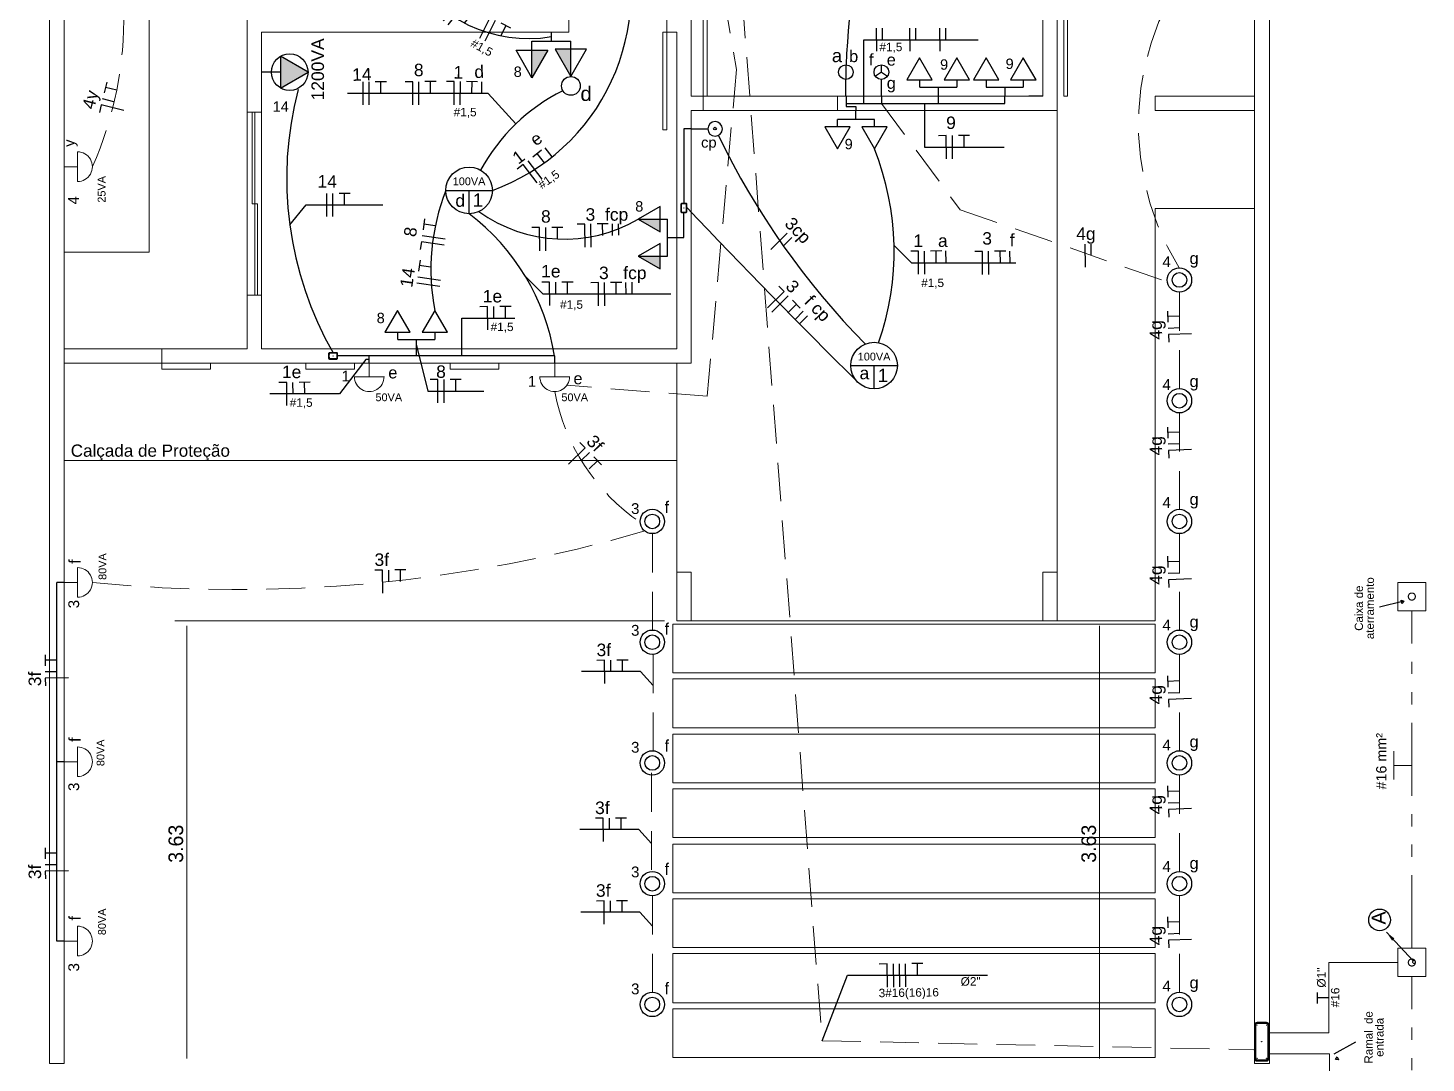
# Model space of a CAD drawing. Header units: millimetres. Extents: x 21 to 236, y 15 to 64.
# Drawn here: x 187.94 to 199.4, y 26.97 to 35.45 of the extents above; entities that cross this region are included whole.
import ezdxf

# ---------------------------------------------------------------- set-up
doc = ezdxf.new("R2010")
doc.units = ezdxf.units.MM
for name, pattern in [('ACAD_ISO12W100', [21, 12, -3, 0, -3, 0, -3]), ('DASHED2', [9.525, 6.35, -3.175]), ('ELETRODUTO_TETO', [1000, 1000, 0])]:
    doc.linetypes.add(name, pattern=pattern)
for name, color, linetype in [('EL - ELETRODUTO', 7, 'Continuous'), ('EL - LEG ELETRODUTO', 7, 'Continuous'), ('EL - parede', 30, 'Continuous'), ('EL - PONTOS DE ILUM', 4, 'Continuous'), ('EL - TOMADAS', 7, 'Continuous'), ('ELETRODUTO', 1, 'Continuous'), ('Iluminação', 7, 'Continuous'), ('LIE-BLOCK', 7, 'Continuous'), ('LIE-CABO DE COBRE NÚ', 2, 'DASHED2'), ('LIE-CAIXAS', 3, 'Continuous'), ('LIE-CIR-ILUMINAÇÃO', 4, 'Continuous'), ("LIE-CIR-TAG'S", 7, 'Continuous'), ('LIE-CIR-TOMADAS', 1, 'Continuous'), ('LIE-PTO-INT', 3, 'Continuous'), ('LIE-PTO-LUM', 4, 'Continuous'), ("LIE-TAG'S", 7, 'Continuous'), ('Linhas', 7, 'Continuous'), ('PDF_Calçada', 210, 'Continuous'), ('PDF_Cota', 90, 'Continuous'), ('PDF_Desnível', 7, 'Continuous'), ('PDF_Esquadria', 7, 'Continuous'), ('PDF_Parede', 7, 'Continuous'), ('PDF_Soleira', 7, 'Continuous'), ('PDF_Terreno', 7, 'Continuous'), ('PDF_Text', 70, 'Continuous')]:
    doc.layers.add(name, color=color, linetype=linetype)
for name, color, linetype, lineweight in [('EL - Entrada', 4, 'DASHED2', 20), ('EL-Textos fios', 7, 'Continuous', 20), ('LIE-ENTRADA', 4, 'DASHED2', 20)]:
    doc.layers.add(name, color=color, linetype=linetype, lineweight=lineweight)
doc.styles.add('ARIAL', font='arial.ttf')
doc.styles.add('PDF Arial', font='arial.ttf')
doc.styles.add('PDF Comic Sans MS', font='comic.ttf')
doc.styles.get("Standard").update_dxf_attribs({"font": 'arial.ttf'})

# ---------------------------------------------------------------- blocks, each defined once
blk = doc.blocks.new('*U12')
at = {"color": 4, "lineweight": 5}
for p, q in [((0, 0.152), (0, -0.152)), ((0, 0), (-0.138, 0))]:
    blk.add_line(p, q, dxfattribs=at)
blk.add_arc((0, 0), 0.152, 269.844, 90.156, dxfattribs=at)
blk.add_attdef('C', (3010.801, 1448.861), '', height=0.15)
blk = doc.blocks.new('TUG baixa')
at = {"layer": 'EL - TOMADAS'}
blk.add_line((-996.617, 1391.051), (-996.617, 1390.976), dxfattribs=at)
blk.add_lwpolyline([(-996.617, 1391.276), (-996.747, 1391.051), (-996.487, 1391.051)], close=True, dxfattribs=at)
blk = doc.blocks.new('Ponto com 2 tomadas baixa')
at = {"layer": 'EL - TOMADAS'}
for p, q in [((-997.063, 1390.922), (-996.759, 1390.922)), ((-996.911, 1390.922), (-996.911, 1390.847))]:
    blk.add_line(p, q, dxfattribs=at)
at = {"layer": 'EL - TOMADAS', "xscale": 0.8, "yscale": 0.8, "zscale": 0.8}
for p in [(-199.77, 278.141), (-199.466, 278.141)]:
    blk.add_blockref('TUG baixa', p, dxfattribs=at)
blk = doc.blocks.new('tomada_media_dupla')
at = {"layer": 'EL - TOMADAS'}
h = blk.add_hatch(color=256, dxfattribs=at)
h.dxf.hatch_style = 1
h.paths.add_polyline_path([(-991.376, 1386.148), (-991.196, 1386.044), (-991.196, 1386.148)])
h.paths.add_polyline_path([(-991.196, 1385.844), (-991.376, 1385.844), (-991.196, 1385.74)])
for p, q in [((-991.376, 1386.148), (-991.196, 1386.148)), ((-991.136, 1385.844), (-991.136, 1386.148)), ((-991.136, 1385.996), (-991.061, 1385.996)), ((-991.376, 1385.844), (-991.196, 1385.844))]:
    blk.add_line(p, q, dxfattribs=at)
at = {"layer": 'EL - TOMADAS', "xscale": 0.8, "yscale": 0.8, "zscale": 0.8, "rotation": 90}
for p in [(121.645, 2183.442), (121.645, 2183.138)]:
    blk.add_blockref('TUG baixa', p, dxfattribs=at)
blk = doc.blocks.new('TUE alta')
at = {"layer": 'EL - TOMADAS'}
h = blk.add_hatch(color=256, dxfattribs=at)
h.dxf.hatch_style = 1
h.paths.add_polyline_path([(-1002.557, 1390.557), (-1002.687, 1390.332), (-1002.427, 1390.332)])
blk.add_line((-1002.557, 1390.332), (-1002.557, 1390.257), dxfattribs=at)
blk.add_lwpolyline([(-1002.557, 1390.557), (-1002.687, 1390.332), (-1002.427, 1390.332)], close=True, dxfattribs=at)
blk.add_circle((-1002.557, 1390.407), 0.15, dxfattribs=at)
blk = doc.blocks.new('interruptor_simples')
at = {"layer": 'EL - TOMADAS'}
blk.add_line((-1003.569, 1386.742), (-1003.569, 1386.879), dxfattribs=at)
blk.add_circle((-1003.569, 1386.939), 0.06, dxfattribs=at)
blk = doc.blocks.new('*U11')
at = {"layer": 'LIE-CIR-TOMADAS', "color": 4}
for p, q in [((-0.191, 0), (0.191, 0)), ((0, -0.191), (0, 0))]:
    blk.add_line(p, q, dxfattribs=at)
blk.add_circle((0, 0), 0.191, dxfattribs=at)
blk = doc.blocks.new('monofásico')
at = {"color": 4}
for p, q in [((-0.05, 0.095), (-0.113, 0.095)), ((-0.05, -0.095), (-0.05, 0.095))]:
    blk.add_line(p, q, dxfattribs=at)
at = {"color": 1}
blk.add_line((0, -0.095), (0, 0.095), dxfattribs=at)
at = {"color": 3, "linetype": 'Continuous'}
for p, q in [((0.141, 0.095), (0.05, 0.095)), ((0.096, 0), (0.096, 0.095))]:
    blk.add_line(p, q, dxfattribs=at)
blk = doc.blocks.new('iluminação R')
at = {"linetype": 'Continuous'}
blk.add_line((0.176, 0), (0.176, 0.095), dxfattribs=at)
at = {"layer": 'LIE-PTO-LUM'}
blk.add_blockref('monofásico', (0, 0), dxfattribs=at)
blk = doc.blocks.new('*U52')
blk.add_blockref('iluminação R', (0, 0))
blk = doc.blocks.new('*U50')
at = {"color": 4}
for p, q in [((-0.051, 0.095), (-0.114, 0.095)), ((-0.051, -0.095), (-0.051, 0.095))]:
    blk.add_line(p, q, dxfattribs=at)
at = {"linetype": 'Continuous'}
blk.add_line((0, 0), (0, 0.095), dxfattribs=at)
at = {"color": 3, "linetype": 'Continuous'}
for p, q in [((0.141, 0.095), (0.05, 0.095)), ((0.096, 0), (0.096, 0.095))]:
    blk.add_line(p, q, dxfattribs=at)
at = {"layer": "LIE-TAG'S"}
blk.add_line((0, 0), (0, 0.095), dxfattribs=at)
blk = doc.blocks.new('FASE R')
at = {"linetype": 'Continuous'}
blk.add_line((0.051, 0), (0.051, 0.095), dxfattribs=at)
at = {"layer": "LIE-TAG'S", "color": 1}
blk.add_line((0, 0.095), (0, -0.095), dxfattribs=at)
blk = doc.blocks.new('*U48')
blk.add_blockref('FASE R', (0, 0))
blk = doc.blocks.new('iluminção 2R')
at = {"linetype": 'Continuous'}
for p, q in [((0.176, 0), (0.176, 0.095)), ((0.227, 0), (0.227, 0.095))]:
    blk.add_line(p, q, dxfattribs=at)
at = {"layer": 'LIE-PTO-LUM'}
blk.add_blockref('monofásico', (0, 0), dxfattribs=at)
blk = doc.blocks.new('*U56')
at = {"linetype": 'Continuous'}
for p, q in [((0.176, 0), (0.176, 0.095)), ((0.227, 0), (0.227, 0.095))]:
    blk.add_line(p, q, dxfattribs=at)
blk.add_blockref('iluminção 2R', (0, 0))
at = {"layer": 'LIE-PTO-LUM'}
blk.add_blockref('monofásico', (0, 0), dxfattribs=at)
blk = doc.blocks.new('bifásico')
at = {"color": 1}
for p, q in [((-0.05, -0.095), (-0.05, 0.095)), ((0, -0.095), (0, 0.095))]:
    blk.add_line(p, q, dxfattribs=at)
at = {"color": 3, "linetype": 'Continuous'}
for p, q in [((0.141, 0.095), (0.05, 0.095)), ((0.096, 0), (0.096, 0.095))]:
    blk.add_line(p, q, dxfattribs=at)
blk = doc.blocks.new('*U51')
at = {"layer": 'LIE-PTO-INT'}
blk.add_blockref('bifásico', (0, 0), dxfattribs=at)
blk = doc.blocks.new('TUG média')
at = {"layer": 'EL - TOMADAS'}
h = blk.add_hatch(color=256, dxfattribs=at)
h.dxf.hatch_style = 1
h.paths.add_polyline_path([(-996.846, 1391.046), (-996.976, 1391.271), (-996.976, 1391.046)])
blk.add_line((-996.976, 1391.271), (-996.976, 1390.971), dxfattribs=at)
blk.add_lwpolyline([(-996.976, 1391.271), (-997.106, 1391.046), (-996.846, 1391.046)], close=True, dxfattribs=at)
blk = doc.blocks.new('*U49')
at = {"layer": 'LIE-PTO-INT'}
blk.add_blockref('monofásico', (0, 0), dxfattribs=at)
blk = doc.blocks.new('*U55')
at = {"layer": 'LIE-CAIXAS', "color": 3}
for p, q in [((2972.269, 1435.834), (2972.269, 1435.801)), ((2972.332, 1435.84), (2972.274, 1435.84)), ((2972.337, 1435.801), (2972.337, 1435.834)), ((2972.274, 1435.796), (2972.332, 1435.796))]:
    blk.add_line(p, q, dxfattribs=at)
blk.add_lwpolyline([(2972.341, 1435.801), (2972.341, 1435.834, 0.414214), (2972.332, 1435.843), (2972.274, 1435.843, 0.414214), (2972.266, 1435.834), (2972.266, 1435.801, 0.414214), (2972.274, 1435.793), (2972.332, 1435.793, 0.414214)], format="xyb", close=True, dxfattribs=at)
for centre in [(2972.274, 1435.834), (2972.332, 1435.834), (2972.274, 1435.801), (2972.303, 1435.818), (2972.332, 1435.801)]:
    blk.add_circle(centre, 0.0005, dxfattribs=at)
for centre, start, end in [((2972.274, 1435.834), 90, 180), ((2972.332, 1435.834), 360, 90), ((2972.274, 1435.802), 180, 270), ((2972.332, 1435.802), 270, 0)]:
    blk.add_arc(centre, 0.0058, start, end, dxfattribs=at)
blk = doc.blocks.new('TBU_SOBE')
at = {"linetype": 'ELETRODUTO_TETO', "lineweight": 5}
blk.add_line((1.018, 0), (0.035, 0), dxfattribs=at)
blk.add_lwpolyline([(1.018, 0, 0, 0.0789, 0), (0.768, 0, 0.0789, 0.0789, 0)], format="xyseb", dxfattribs=at)
blk.add_circle((0, 0), 0.0354, dxfattribs=at)
blk = doc.blocks.new('*U46')
at = {"color": 3, "linetype": 'Continuous'}
for p, q in [((0.046, 0.095), (-0.046, 0.095)), ((0, 0), (0, 0.095))]:
    blk.add_line(p, q, dxfattribs=at)
blk = doc.blocks.new('*U58')
at = {"color": 4}
for p, q in [((-0.152, 0.095), (-0.216, 0.095)), ((-0.152, -0.095), (-0.152, 0.095))]:
    blk.add_line(p, q, dxfattribs=at)
at = {"color": 1}
for p, q in [((-0.1, -0.095), (-0.1, 0.095)), ((-0.05, -0.095), (-0.05, 0.095)), ((0, -0.095), (0, 0.095))]:
    blk.add_line(p, q, dxfattribs=at)
at = {"color": 3, "linetype": 'Continuous'}
for p, q in [((0.141, 0.095), (0.05, 0.095)), ((0.096, 0), (0.096, 0.095))]:
    blk.add_line(p, q, dxfattribs=at)

msp = doc.modelspace()

# ---------------------------------------------------------------- hatches: boundary and pattern name
at = {"layer": 'EL - TOMADAS'}
h = msp.add_hatch(color=256, dxfattribs=at)
h.dxf.hatch_style = 1
h.paths.add_polyline_path([(192.262, 35.279), (192.392, 35.054), (192.392, 35.279)])

# ---------------------------------------------------------------- linework, layer by layer
at = {"color": 0}
msp.add_line((189.937, 35.091), (189.855, 35.09), dxfattribs=at)
msp.add_line((196.26, 34.893), (196.146, 34.893))
at = {"layer": 'EL - ELETRODUTO', "linetype": 'ELETRODUTO_TETO'}
for p, q in [((192.232, 35.344), (192.232, 35.419)), ((192.073, 35.344), (192.392, 35.344)), ((194.647, 34.834), (194.647, 34.808)), ((194.647, 34.808), (194.728, 34.808)), ((194.728, 34.808), (194.728, 34.775)), ((193.377, 34.625), (193.318, 34.625)), ((193.318, 34.625), (193.318, 34.014)), ((193.318, 33.733), (193.318, 33.939)), ((193.259, 33.733), (193.318, 33.733)), ((191.123, 32.859), (191.219, 32.474)), ((191.123, 32.822), (191.123, 32.763)), ((190.739, 32.763), (190.481, 32.763)), ((190.739, 32.734), (190.71, 32.734)), ((190.739, 32.704), (190.739, 32.763)), ((192.259, 32.763), (190.739, 32.763)), ((192.259, 32.704), (192.259, 32.763)), ((188.237, 30.906), (188.178, 30.906)), ((188.178, 27.966), (188.178, 30.906)), ((192.962, 30.175), (192.478, 30.175)), ((193.065, 30.061), (192.962, 30.175)), ((188.237, 29.436), (188.178, 29.436)), ((192.95, 28.879), (192.466, 28.879)), ((193.053, 28.765), (192.95, 28.879)), ((192.958, 28.202), (192.474, 28.202)), ((193.06, 28.088), (192.958, 28.202)), ((188.237, 27.966), (188.178, 27.966)), ((194.451, 27.148), (194.659, 27.686)), ((194.659, 27.686), (195.806, 27.686))]:
    msp.add_line(p, q, dxfattribs=at)
at = {"layer": 'EL - ELETRODUTO', "color": 0, "linetype": 'DASHED2', "lineweight": 5, "ltscale": 0.05}
for p, q in [((197.38, 33.286), (197.38, 32.496)), ((197.38, 32.296), (197.38, 31.506)), ((193.062, 31.306), (193.062, 30.516)), ((197.38, 31.306), (197.38, 30.516)), ((193.065, 30.317), (193.065, 29.503)), ((197.38, 30.316), (197.38, 29.526)), ((193.053, 29.344), (193.053, 28.536)), ((197.38, 29.326), (197.38, 28.536)), ((193.06, 28.336), (193.06, 27.546)), ((197.38, 28.336), (197.38, 27.546))]:
    msp.add_line(p, q, dxfattribs=at)
for points in [[(193.301, 38.407), (193.652, 37.586), (194.451, 27.148), (197.991, 27.074)], [(193.318, 37.6), (193.749, 35.111), (193.51, 32.433), (192.358, 32.523)], [(194.937, 34.834), (195.584, 33.962), (197.281, 33.371)]]:
    msp.add_lwpolyline(points, dxfattribs=at)
at = {"layer": 'EL - ELETRODUTO', "linetype": 'ELETRODUTO_TETO'}
for centre, radius, start, end in [((205.833, 34.589), 11.2, 169.5544, 177.1267), ((192.042, 36.489), 1.124, 208.7415, 279.7652), ((192.937, 34.219), 2.875, 165.3396, 209.8422), ((193.017, 33.548), 1.552, 116.4788, 151.6068), ((193.039, 33.47), 1.795, 158.7542, 190.7004), ((190.443, 32.465), 1.84, 9.3278, 52.7447), ((244.716, 82.91), 70.948, 223.60741, 225.21679)]:
    msp.add_arc(centre, radius, start, end, dxfattribs=at)
at = {"layer": 'EL - ELETRODUTO'}
msp.add_arc((191.162, 35.741), 1.723, 289.886, 20.4673, dxfattribs=at)
at = {"layer": 'EL - ELETRODUTO', "color": 0, "linetype": 'DASHED2', "lineweight": 5, "ltscale": 0.05}
for centre, radius, start, end in [((199.263, 34.658), 2.219, 132.5478, 211.8825), ((185.742, 35.528), 2.985, 336.0305, 1.3001), ((193.898, 32.777), 1.667, 190.5655, 235.736), ((189.654, 42.711), 11.864, 264.2727, 286.3676)]:
    msp.add_arc(centre, radius, start, end, dxfattribs=at)
at = {"layer": 'EL - Entrada', "color": 0, "linetype": 'ByBlock'}
for points in [[(199.169, 30.906), (199.169, 30.674), (199.401, 30.674), (199.401, 30.906)], [(199.169, 27.906), (199.169, 27.674), (199.401, 27.674), (199.401, 27.906)]]:
    msp.add_lwpolyline(points, close=True, dxfattribs=at)
at = {"layer": 'EL - Entrada', "color": 0}
for centre in [(199.285, 30.79), (199.285, 27.79)]:
    msp.add_circle(centre, 0.0291, dxfattribs=at)
at = {"layer": 'EL - LEG ELETRODUTO', "linetype": 'ELETRODUTO_TETO'}
for p, q in [((194.792, 34.834), (194.792, 35.356)), ((194.792, 35.356), (195.73, 35.356)), ((191.715, 34.916), (190.561, 34.916)), ((191.941, 34.665), (191.715, 34.916)), ((194.937, 34.834), (195.403, 34.834)), ((195.29, 34.834), (195.29, 34.476)), ((195.29, 34.476), (195.942, 34.476)), ((190.087, 33.839), (190.223, 34.001)), ((190.223, 34.001), (190.849, 34.001)), ((195.042, 33.669), (195.184, 33.527)), ((195.184, 33.527), (196.04, 33.527)), ((192.02, 33.414), (192.161, 33.272)), ((192.161, 33.272), (193.212, 33.272)), ((191.499, 32.763), (191.499, 33.074)), ((191.499, 33.074), (191.931, 33.074)), ((190.71, 32.734), (190.496, 32.452)), ((190.496, 32.452), (189.925, 32.452)), ((191.219, 32.474), (191.677, 32.474))]:
    msp.add_line(p, q, dxfattribs=at)
for centre, radius, start, end in [((199.388, 37.367), 6.427, 205.7813, 224.5208), ((192.791, 33.62), 2.251, 340.5689, 21.9229), ((192.339, 34.92), 1.199, 234.2215, 300.313)]:
    msp.add_arc(centre, radius, start, end, dxfattribs=at)
at = {"layer": 'EL - parede', "color": 0}
for p, q in [((199.219, 30.753), (199.021, 30.703)), ((199.202, 30.734), (199.197, 30.762)), ((199.197, 30.762), (199.219, 30.753)), ((199.219, 30.753), (199.202, 30.734)), ((198.647, 27.041), (198.827, 27.138)), ((198.66, 26.994), (198.672, 27.017)), ((198.683, 26.991), (198.66, 26.994)), ((198.672, 27.017), (198.683, 26.991))]:
    msp.add_line(p, q, dxfattribs=at)
at = {"layer": 'EL - PONTOS DE ILUM'}
for centre, radius in [((197.38, 33.386), 0.1), ((197.38, 33.386), 0.06), ((197.38, 32.396), 0.1), ((197.38, 32.396), 0.06), ((193.059, 31.406), 0.1), ((193.059, 31.406), 0.06), ((197.38, 31.406), 0.1), ((197.38, 31.406), 0.06), ((193.059, 30.416), 0.1), ((197.38, 30.416), 0.1), ((193.059, 30.416), 0.06), ((197.38, 30.416), 0.06), ((193.059, 29.426), 0.1), ((193.059, 29.426), 0.06), ((197.38, 29.426), 0.1), ((197.38, 29.426), 0.06), ((193.059, 28.436), 0.1), ((197.38, 28.436), 0.1), ((193.059, 28.436), 0.06), ((197.38, 28.436), 0.06), ((193.059, 27.446), 0.1), ((193.059, 27.446), 0.06), ((197.38, 27.446), 0.1), ((197.38, 27.446), 0.06)]:
    msp.add_circle(centre, radius, dxfattribs=at)
at = {"layer": 'EL - TOMADAS'}
for p, q in [((192.392, 35.054), (192.392, 35.344)), ((194.937, 34.893), (194.937, 35.03)), ((195.251, 34.968), (195.555, 34.968)), ((195.403, 34.968), (195.403, 34.834)), ((195.796, 34.968), (196.1, 34.968)), ((195.948, 34.968), (195.948, 34.893)), ((195.948, 34.834), (195.948, 34.893)), ((195.403, 34.834), (195.948, 34.834))]:
    msp.add_line(p, q, dxfattribs=at)
at = {"layer": 'EL - TOMADAS', "color": 0}
for p, q in [((194.647, 35.03), (194.647, 35.15)), ((194.937, 35.09), (194.888, 35.056)), ((194.937, 35.09), (194.937, 35.15)), ((194.937, 35.09), (194.987, 35.056)), ((194.647, 34.893), (194.647, 34.834)), ((194.937, 34.893), (194.937, 34.834)), ((194.647, 34.834), (194.937, 34.834))]:
    msp.add_line(p, q, dxfattribs=at)
at = {"layer": 'EL - TOMADAS'}
msp.add_lwpolyline([(192.392, 35.054), (192.521, 35.279), (192.262, 35.279)], close=True, dxfattribs=at)
msp.add_circle((194.937, 35.09), 0.06, dxfattribs=at)
at = {"layer": 'EL - TOMADAS', "color": 0}
for centre, radius in [((192.392, 34.977), 0.077), ((193.573, 34.627), 0.011)]:
    msp.add_circle(centre, radius, dxfattribs=at)
at = {"layer": 'EL-Textos fios', "color": 0}
for p, q in [((199.137, 29.523), (199.137, 29.29)), ((199.285, 29.406), (199.137, 29.406))]:
    msp.add_line(p, q, dxfattribs=at)
at = {"layer": 'LIE-CABO DE COBRE NÚ', "color": 0, "linetype": 'ACAD_ISO12W100', "lineweight": 5, "ltscale": 0.05}
for p, q in [((199.285, 27.906), (199.285, 30.674)), ((199.285, 24.906), (199.285, 27.674))]:
    msp.add_line(p, q, dxfattribs=at)
at = {"layer": 'LIE-CAIXAS', "color": 0}
for p, q in [((197.995, 27.277), (197.995, 27.003)), ((198.003, 27.276), (198.003, 27.004)), ((198.094, 27.297), (198.016, 27.297)), ((198.094, 27.29), (198.016, 27.29)), ((198.106, 27.004), (198.106, 27.276)), ((198.114, 27.003), (198.114, 27.277)), ((198.016, 26.991), (198.094, 26.991)), ((198.016, 26.983), (198.094, 26.983))]:
    msp.add_line(p, q, dxfattribs=at)
for centre in [(198.016, 27.276), (198.094, 27.276), (198.054, 27.14), (198.016, 27.003), (198.094, 27.003)]:
    msp.add_circle(centre, 0.00118, dxfattribs=at)
for centre, radius, start, end in [((198.016, 27.277), 0.0202, 90, 180), ((198.017, 27.276), 0.0137, 90, 180), ((198.093, 27.276), 0.0137, 0, 90), ((198.094, 27.277), 0.0202, 0, 90), ((198.016, 27.003), 0.0202, 180, 270), ((198.017, 27.004), 0.0137, 180, 270), ((198.093, 27.004), 0.0137, 270, 360), ((198.094, 27.003), 0.0202, 270, 360)]:
    msp.add_arc(centre, radius, start, end, dxfattribs=at)
at = {"layer": 'LIE-ENTRADA', "color": 0, "linetype": 'ByBlock'}
for p, q in [((198.397, 27.213), (198.114, 27.213)), ((198.408, 27.042), (198.114, 27.042)), ((198.61, 27.042), (198.408, 27.042)), ((198.61, 26.242), (198.61, 27.042))]:
    msp.add_line(p, q, dxfattribs=at)
msp.add_lwpolyline([(198.397, 27.213), (198.604, 27.213), (198.604, 27.789), (199.169, 27.789)], dxfattribs=at)
at = {"layer": 'Linhas', "color": 0, "ltscale": 0.8}
msp.add_circle((199.021, 28.139), 0.0891, dxfattribs=at)
at = {"layer": 'PDF_Calçada', "lineweight": 0}
msp.add_lwpolyline([(188.237, 33.615), (188.935, 33.615), (188.935, 46.093)], dxfattribs=at)
at = {"layer": 'PDF_Cota', "lineweight": 0}
for points in [[(197.995, 33.973), (197.18, 33.973), (197.18, 30.592), (196.377, 30.592)], [(188.237, 32.355), (188.237, 32.355)], [(189.243, 30.551), (189.243, 27.002)], [(196.726, 27.002), (196.726, 30.551)]]:
    msp.add_lwpolyline(points, dxfattribs=at)
for points in [[(189.144, 30.592), (193.159, 30.592)], [(193.227, 30.166), (197.18, 30.166), (197.18, 30.565), (193.227, 30.565)], [(196.826, 30.592), (196.477, 30.592)], [(193.227, 29.713), (197.18, 29.713), (197.18, 30.116), (193.227, 30.116)], [(193.227, 29.264), (197.18, 29.264), (197.18, 29.663), (193.227, 29.663)], [(193.227, 28.815), (197.18, 28.815), (197.18, 29.214), (193.227, 29.214)], [(193.227, 28.362), (197.18, 28.362), (197.18, 28.761), (193.227, 28.761)], [(193.227, 27.913), (197.18, 27.913), (197.18, 28.312), (193.227, 28.312)], [(193.227, 27.46), (197.18, 27.46), (197.18, 27.863), (193.227, 27.863)], [(193.227, 27.011), (197.18, 27.011), (197.18, 27.41), (193.227, 27.41)]]:
    msp.add_lwpolyline(points, close=True, dxfattribs=at)
at = {"layer": 'PDF_Desnível', "lineweight": 9}
for points in [[(196.377, 34.775), (196.377, 30.592), (193.377, 30.592)], [(193.259, 32.704), (193.259, 30.991)]]:
    msp.add_lwpolyline(points, dxfattribs=at)
at = {"layer": 'PDF_Esquadria', "lineweight": 9}
for points in [[(193.477, 34.893), (193.508, 34.893), (193.508, 35.995), (193.477, 35.995)], [(196.432, 35.582), (196.432, 34.893), (196.463, 34.893), (196.463, 35.582)], [(193.146, 35.419), (193.177, 35.419), (193.177, 34.617), (193.146, 34.617)], [(189.778, 34.762), (189.801, 34.762), (189.801, 34.009), (189.778, 34.009)], [(189.801, 34.009), (189.824, 34.009), (189.824, 33.262), (189.801, 33.262)]]:
    msp.add_lwpolyline(points, close=True, dxfattribs=at)
for points in [[(189.737, 34.762), (189.737, 33.262)], [(189.855, 34.762), (189.855, 33.262)]]:
    msp.add_lwpolyline(points, dxfattribs=at)
at = {"layer": 'PDF_Parede', "lineweight": 20}
for p, q in [((189.737, 35.84), (189.737, 34.762)), ((192.375, 35.419), (192.375, 35.541)), ((189.855, 34.762), (189.855, 35.419)), ((189.855, 35.419), (192.375, 35.419)), ((189.737, 34.762), (189.855, 34.762))]:
    msp.add_line(p, q, dxfattribs=at)
for points in [[(189.737, 33.262), (189.855, 33.262), (189.855, 32.822), (193.259, 32.822), (193.259, 35.419), (193.177, 35.419), (193.177, 35.541), (193.259, 35.541), (193.259, 36.04), (193.377, 36.04), (193.377, 34.893), (193.477, 34.893), (193.477, 34.775), (193.377, 34.775), (193.377, 32.704), (189.039, 32.704), (189.039, 32.822), (189.737, 32.822)], [(196.26, 35.881), (196.26, 34.893), (194.578, 34.893), (194.578, 34.775), (196.377, 34.775), (196.377, 35.881)], [(189.039, 32.654), (189.438, 32.654), (189.438, 32.704), (189.039, 32.704)], [(190.218, 32.654), (190.617, 32.654), (190.617, 32.704), (190.218, 32.704)], [(191.401, 32.654), (191.8, 32.654), (191.8, 32.704), (191.401, 32.704)], [(193.259, 30.991), (193.259, 30.592), (193.377, 30.592), (193.377, 30.991)], [(196.377, 30.991), (196.377, 30.592), (196.26, 30.592), (196.26, 30.991)]]:
    msp.add_lwpolyline(points, close=True, dxfattribs=at)
msp.add_lwpolyline([(197.995, 34.775), (197.18, 34.775), (197.18, 34.893), (197.995, 34.893)], dxfattribs=at)
at = {"layer": 'PDF_Parede', "lineweight": 13}
msp.add_lwpolyline([(189.039, 32.704), (188.237, 32.704), (188.237, 32.822), (189.039, 32.822)], dxfattribs=at)
at = {"layer": 'PDF_Parede', "lineweight": 0}
msp.add_lwpolyline([(193.259, 31.906), (188.237, 31.906)], dxfattribs=at)
at = {"layer": 'PDF_Soleira', "lineweight": 0}
msp.add_lwpolyline([(193.477, 34.775), (194.578, 34.775), (194.578, 34.893), (193.477, 34.893)], close=True, dxfattribs=at)
at = {"layer": 'PDF_Terreno', "lineweight": 9}
msp.add_lwpolyline([(188.237, 26.961), (188.237, 51.849), (197.995, 51.849), (197.995, 35.097), (197.995, 26.961), (198.118, 26.961), (198.118, 51.971), (188.119, 51.971), (188.119, 26.961), (188.237, 26.961), (188.237, 32.704)], dxfattribs=at)

# ---------------------------------------------------------------- block references
at = {"layer": 'EL - PONTOS DE ILUM', "color": 0, "xscale": 0.8, "yscale": 0.8, "zscale": 0.8}
for p in [(188.348, 34.315), (188.348, 30.906), (188.348, 29.436), (188.348, 27.966)]:
    msp.add_blockref('*U12', p, dxfattribs=at)
at = {"layer": 'EL - PONTOS DE ILUM', "color": 0, "xscale": 0.8, "yscale": 0.8, "zscale": 0.8, "rotation": 270}
for p in [(190.739, 32.593), (192.259, 32.593)]:
    msp.add_blockref('*U12', p, dxfattribs=at)
at = {"layer": 'EL - TOMADAS', "color": 0}
for name, p, rotation in [('TUE alta', (-1200.32, -967.467), 270), ('Ponto com 2 tomadas baixa', (-802.183, 1425.623), 180)]:
    msp.add_blockref(name, p, dxfattribs=dict(at, rotation=rotation))
at = {"layer": 'EL - TOMADAS', "xscale": 0.8, "yscale": 0.8, "zscale": 0.8}
for p in [(992.544, -1077.813), (992.848, -1077.813), (993.09, -1077.813), (993.394, -1077.813)]:
    msp.add_blockref('TUG baixa', p, dxfattribs=at)
at = {"layer": 'EL - TOMADAS', "color": 0}
for name, p in [('interruptor_simples', (1198.215, -1351.849)), ('tomada_media_dupla', (1184.32, -1352.263)), ('Ponto com 2 tomadas baixa', (1188.035, -1358.025))]:
    msp.add_blockref(name, p, dxfattribs=at)
at = {"layer": 'EL - TOMADAS', "color": 0, "xscale": -1, "rotation": 270}
msp.add_blockref('interruptor_simples', (-1193.365, 1038.194), dxfattribs=at)
at = {"layer": 'ELETRODUTO', "color": 0, "linetype": 'Continuous', "lineweight": 5, "xscale": 0.3265910749322086, "yscale": 0.3265910749322086, "zscale": 0.3265910749322086, "rotation": 132.7800728077121}
msp.add_blockref('TBU_SOBE', (199.303, 27.794), dxfattribs=at)
at = {"layer": 'Iluminação', "color": 0, "xscale": -1, "rotation": 180}
msp.add_blockref('TUG média', (1189.049, 1426.315), dxfattribs=at)
at = {"layer": 'LIE-CAIXAS'}
for p, rotation in [((1629.136, -2938.327), 89.99999999999997), ((3162.746, 1468.581), 180)]:
    msp.add_blockref('*U55', p, dxfattribs=dict(at, rotation=rotation))
at = {"layer": 'LIE-PTO-LUM', "color": 0}
for p in [(191.557, 34.12), (194.877, 32.684)]:
    msp.add_blockref('*U11', p, dxfattribs=at)
at = {"layer": "LIE-TAG'S", "color": 0}
for name, p, rotation in [('*U49', (191.446, 35.553), 321.3142182873907), ('*U49', (191.732, 35.431), 333.0360473525718), ('*U48', (194.895, 35.356), 0.5385507310421515), ('*U48', (195.168, 35.356), 0.5385507310421515), ('*U48', (195.414, 35.356), 0.5385507310421515), ('*U50', (188.646, 34.848), 76.27225420951252), ('*U51', (190.739, 34.916), 0.3565130513967217), ('*U49', (191.146, 34.917), 0.3431255872605867), ('*U52', (191.485, 34.918), 359.5289014860558), ('*U49', (195.52, 34.475), 0.5385507310421515), ('*U52', (192.098, 34.288), 37.43097636438894), ('*U51', (190.441, 34.001), 359.87225512643), ('*U49', (191.267, 33.735), 82.02123117269143), ('*U49', (192.186, 33.721), 0.5385507310421515), ('*U56', (192.557, 33.75), 0.5385507310421515), ('*U48', (194.098, 33.703), 314.3410333609564), ('*U52', (195.291, 33.528), 0.5385507310421515), ('*U52', (195.816, 33.526), 0.5385507310421515), ('*U48', (196.606, 33.585), 0.5385507310421515), ('*U51', (191.23, 33.396), 82.02123117269143), ('*U50', (192.269, 33.273), 0.5385507310421515), ('*U56', (192.668, 33.27), 0.5385507310421515), ('*U56', (194.106, 33.189), 314.3410333609564), ('*U50', (191.761, 33.073), 0.5385507310421515), ('*U50', (197.383, 32.993), 92.2086792652208), ('*U50', (190.114, 32.451), 0.5385507310421515), ('*U49', (191.352, 32.474), 359.87225512643), ('*U50', (197.383, 32.043), 92.2086792652208), ('*U50', (192.476, 31.906), 313.8680593783319), ('*U50', (197.383, 30.983), 92.2086792652208), ('*U50', (190.9, 30.913), 0.5385507310421515), ('*U50', (188.178, 30.173), 90.53855073104216), ('*U50', (192.72, 30.173), 0.5385507310421515), ('*U50', (197.383, 30.002), 92.2086792652208), ('*U50', (197.383, 29.1), 92.2086792652208), ('*U50', (192.708, 28.878), 0.5385507310421515), ('*U50', (188.178, 28.591), 90.53855073104216), ('*U50', (192.716, 28.2), 0.5385507310421515), ('*U50', (197.383, 28.027), 92.2086792652208), ('*U58', (195.137, 27.685), 0.8269513050135384), ('*U46', (198.604, 27.499), 90)]:
    msp.add_blockref(name, p, dxfattribs=dict(at, rotation=rotation))

# ---------------------------------------------------------------- texts
at = {"layer": 'EL - PONTOS DE ILUM', "color": 0, "style": 'ARIAL'}
for s, p in [('25VA', (188.577, 34.02)), ('80VA', (188.584, 30.927)), ('80VA', (188.568, 29.4)), ('80VA', (188.58, 28.014))]:
    msp.add_text(s, height=0.0639, rotation=90, dxfattribs=at).set_placement(p)
for s, p in [('100VA', (191.423, 34.163)), ('100VA', (194.743, 32.726)), ('50VA', (190.79, 32.392)), ('50VA', (192.314, 32.392))]:
    msp.add_text(s, height=0.0639, dxfattribs=at).set_placement(p)
at = {"layer": 'EL-Textos fios', "color": 0, "attachment_point": 8, "rotation": 90, "line_spacing_factor": 0.798, "style": 'ARIAL'}
for s, insert, char_height, width in [('Caixa de aterramento', (198.975, 30.695), 0.06736, 0.58317), ('#16 mm²', (199.078, 29.44), 0.0841, 0.50567), ('Ramal  de entrada', (199.054, 27.176), 0.06736, 0.58317)]:
    msp.add_mtext(s, dxfattribs=dict(at, insert=insert, char_height=char_height, width=width))
at = {"layer": 'LIE-BLOCK', "color": 0, "style": 'ARIAL'}
for s, height, rotation, p in [('#1,5', 0.0691, 331.1498, (191.563, 35.306)), ('#1,5', 0.0691, 35.5035, (192.154, 34.128)), ('%%C1"', 0.0696, 90, (198.578, 27.584)), ('%%C2"', 0.0696, 0.827, (195.587, 27.599)), ('3#16(16)16', 0.0691, 0.827, (194.915, 27.505)), ('#16', 0.0691, 90, (198.691, 27.423))]:
    msp.add_text(s, height=height, rotation=rotation, dxfattribs=at).set_placement(p)
for p in [(194.921, 35.262), (191.431, 34.728), (195.263, 33.328), (192.303, 33.15), (191.734, 32.967), (190.087, 32.346)]:
    msp.add_text('#1,5', height=0.0691, dxfattribs=at).set_placement(p)
at = {"layer": 'LIE-CIR-ILUMINAÇÃO', "color": 0, "style": 'ARIAL'}
for s, height, p in [('9', 0.0852, (195.418, 35.11)), ('9', 0.0852, (195.955, 35.116)), ('8', 0.0852, (191.923, 35.051)), ('14', 0.0852, (189.947, 34.765)), ('9', 0.0852, (194.636, 34.458)), ('d', 0.102, (191.445, 33.986)), ('1', 0.11, (191.587, 33.986)), ('8', 0.0852, (192.919, 33.947)), ('4', 0.0888, (197.241, 33.492)), ('8', 0.0852, (190.8, 33.032)), ('1', 0.0888, (190.512, 32.554)), ('1', 0.0888, (192.038, 32.51)), ('a', 0.102, (194.758, 32.572)), ('1', 0.11, (194.907, 32.549)), ('4', 0.0888, (197.241, 32.484)), ('3', 0.0888, (192.885, 31.467)), ('4', 0.0888, (197.241, 31.517)), ('4', 0.0888, (197.241, 30.512)), ('3', 0.0888, (192.885, 30.469)), ('3', 0.0888, (192.885, 29.51)), ('4', 0.0888, (197.241, 29.529)), ('3', 0.0888, (192.885, 28.488)), ('4', 0.0888, (197.241, 28.533)), ('3', 0.0888, (192.885, 27.529)), ('4', 0.0888, (197.241, 27.553))]:
    msp.add_text(s, height=height, dxfattribs=at).set_placement(p)
for s, p in [('4', (188.359, 34.005)), ('3', (188.361, 30.694)), ('3', (188.361, 29.196)), ('3', (188.361, 27.716))]:
    msp.add_text(s, height=0.0888, rotation=90, dxfattribs=at).set_placement(p)
at = {"layer": "LIE-CIR-TAG'S", "color": 0, "style": 'ARIAL'}
for s, height, rotation, p in [('1200VA', 0.1025, 90, (190.368, 34.858)), ('14', 0.1025, 1.7363, (190.6, 35.018)), ('8', 0.102, 359.8046, (191.105, 35.057)), ('1', 0.102, 359.6004, (191.429, 35.038)), ('d', 0.102, 2.0867, (191.602, 35.041)), ('4y', 0.1025, 75.7337, (188.483, 34.779)), ('y', 0.0861, 90, (188.323, 34.478)), ('e', 0.102, 36.8924, (192.105, 34.479)), ('1', 0.102, 36.8924, (191.961, 34.33)), ('14', 0.1025, 359.3337, (190.314, 34.144)), ('8', 0.102, 81.4827, (191.121, 33.734)), ('3cp', 0.1025, 313.8025, (194.137, 33.841)), ('14', 0.1025, 81.4827, (191.091, 33.32)), ('3', 0.102, 313.8025, (194.145, 33.327)), ('f cp', 0.1025, 313.8025, (194.298, 33.201)), ('4g', 0.1025, 91.6701, (197.24, 32.898)), ('8', 0.102, 359.3337, (191.287, 32.584)), ('3f', 0.1025, 313.3295, (192.512, 32.056)), ('4g', 0.1025, 91.6701, (197.24, 31.948)), ('f', 0.0957, 90, (188.373, 31.058)), ('4g', 0.1025, 91.6701, (197.24, 30.888)), ('3f', 0.1025, 90, (188.049, 30.055)), ('4g', 0.1025, 91.6701, (197.24, 29.907)), ('f', 0.0957, 90, (188.373, 29.598)), ('4g', 0.1025, 91.6701, (197.24, 29.005)), ('3f', 0.1025, 90, (188.049, 28.473)), ('f', 0.0957, 90, (188.373, 28.135)), ('4g', 0.1025, 91.6701, (197.24, 27.932))]:
    msp.add_text(s, height=height, rotation=rotation, dxfattribs=at).set_placement(p)
for s, height, p in [('a', 0.108, (194.531, 35.172)), ('b', 0.0969, (194.672, 35.172)), ('f', 0.0957, (194.835, 35.145)), ('e', 0.0957, (194.981, 35.144)), ('d', 0.12, (192.47, 34.854)), ('g', 0.0957, (194.981, 34.953)), ('9', 0.102, (195.468, 34.624)), ('cp', 0.0861, (193.459, 34.471)), ('8', 0.102, (192.147, 33.856)), ('3  fcp', 0.1025, (192.512, 33.872)), ('4g', 0.1025, (196.534, 33.714)), ('1', 0.102, (195.199, 33.657)), ('a', 0.102, (195.401, 33.657)), ('3', 0.102, (195.764, 33.676)), ('f', 0.102, (195.989, 33.662)), ('g', 0.0957, (197.463, 33.516)), ('1e', 0.1025, (192.148, 33.407)), ('3   fcp', 0.1025, (192.622, 33.393)), ('1e', 0.1025, (191.669, 33.202)), ('1e', 0.1025, (190.023, 32.581)), ('e', 0.0957, (190.895, 32.579)), ('e', 0.0957, (192.413, 32.531)), ('g', 0.0957, (197.463, 32.508)), ('f', 0.0957, (193.16, 31.475)), ('g', 0.0957, (197.463, 31.541)), ('3f', 0.1025, (190.782, 31.042)), ('g', 0.0957, (197.463, 30.536)), ('f', 0.0957, (193.16, 30.477)), ('3f', 0.1025, (192.602, 30.302)), ('f', 0.0957, (193.16, 29.519)), ('g', 0.0957, (197.463, 29.553)), ('3f', 0.1025, (192.59, 29.007)), ('f', 0.0957, (193.16, 28.508)), ('g', 0.0957, (197.463, 28.557)), ('3f', 0.1025, (192.597, 28.329)), ('f', 0.0957, (193.16, 27.53)), ('g', 0.0957, (197.463, 27.577))]:
    msp.add_text(s, height=height, dxfattribs=at).set_placement(p)
at = {"layer": 'Linhas', "color": 0, "ltscale": 0.8, "insert": (198.955, 28.101), "char_height": 0.116, "attachment_point": 1, "rotation": 90}
msp.add_mtext_dynamic_manual_height_columns('A', width=0.11612, gutter_width=0.581, heights=[0], dxfattribs=at)
at = {"layer": 'PDF_Text', "insert": (188.292, 31.906), "char_height": 0.10003, "attachment_point": 7, "style": 'PDF Arial'}
msp.add_mtext('Calçada de Proteção', dxfattribs=at)
at = {"layer": 'PDF_Text', "char_height": 0.12, "attachment_point": 7, "rotation": 90, "style": 'PDF Comic Sans MS'}
for insert in [(189.215, 28.607), (196.698, 28.607)]:
    msp.add_mtext('3.63', dxfattribs=dict(at, insert=insert))

doc.saveas('drawing.dxf')
